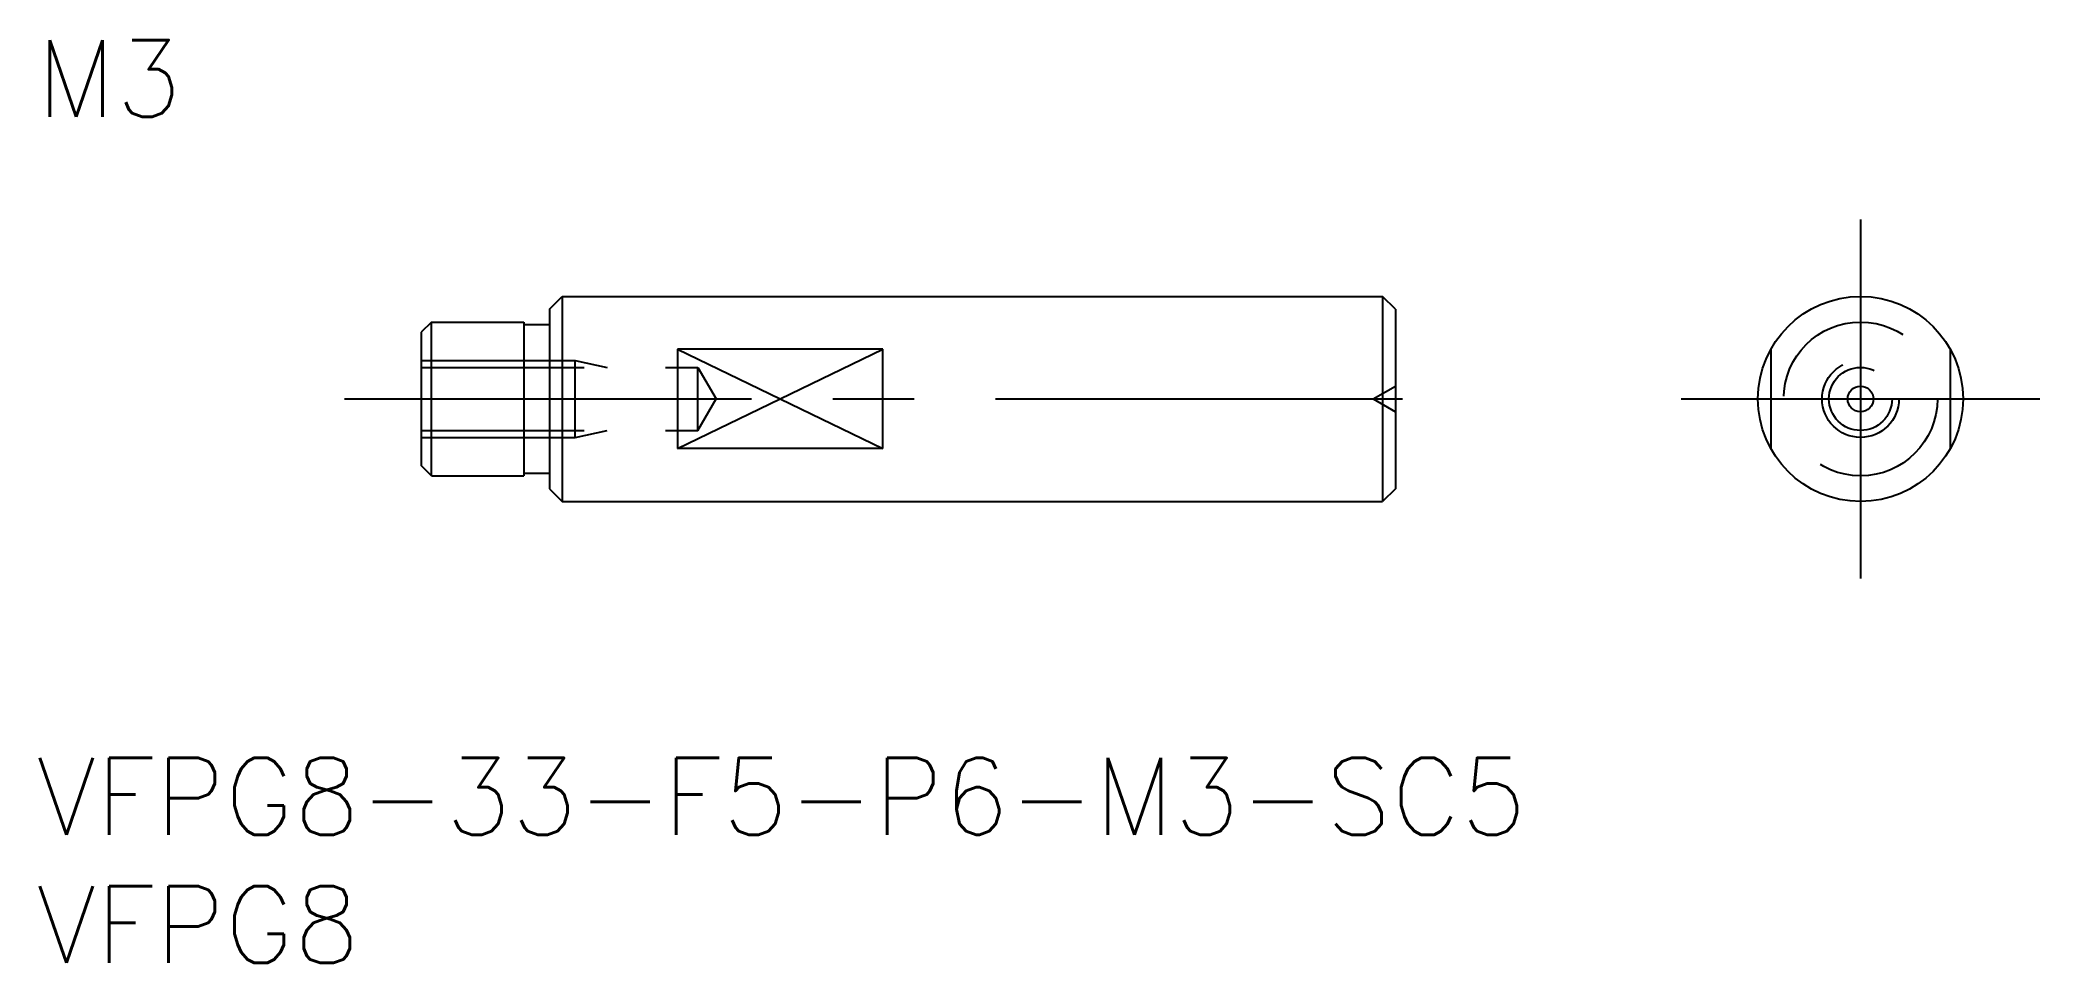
# Model space of a CAD drawing. Extents: x 0.1 to 78.1, y -8 to 28.
import ezdxf

# ---------------------------------------------------------------- set-up
doc = ezdxf.new("R2010")
doc.units = 0
doc.header["$LTSCALE"] = 0.5
doc.linetypes.add('CENTER', pattern=[50.8, 31.75, -6.35, 6.35, -6.35])
doc.linetypes.add('DASHED', pattern=[19.05, 12.7, -6.35])
for name, color, linetype in [('MSM_CENTER', 1, 'CENTER'), ('MSM_CONTINUOUS', 7, 'CONTINUOUS'), ('MSM_DASHED', 4, 'DASHED'), ('MSM_NARROW', 5, 'CONTINUOUS'), ('MSM_PART_NUMBER', 7, 'CONTINUOUS')]:
    doc.layers.add(name, color=color, linetype=linetype)
doc.styles.get("Standard").update_dxf_attribs({"font": 'txt.shx', "height": 3, "bigfont": 'bigfont.shx'})

# ---------------------------------------------------------------- blocks, each defined once
blk = doc.blocks.new('*U4')
at = {"layer": 'MSM_PART_NUMBER'}
blk.add_text('VFPG8-33-F5-P6-M3-SC5', height=3, dxfattribs=at).set_placement((0, -3))
blk = doc.blocks.new('*U5')
at = {"layer": 'MSM_PART_NUMBER'}
blk.add_text('VFPG8', height=3, dxfattribs=at).set_placement((0, -8))
blk = doc.blocks.new('*U6')
at = {"layer": 'MSM_PART_NUMBER'}
blk.add_text('M3', height=3, dxfattribs=at).set_placement((0, 25))

msp = doc.modelspace()

# ---------------------------------------------------------------- linework, layer by layer
at = {"layer": 'MSM_CENTER'}
for p, q in [((71.14, 21), (71.14, 7)), ((12, 14), (56, 14)), ((64.14, 14), (78.14, 14))]:
    msp.add_line(p, q, dxfattribs=at)
at = {"layer": 'MSM_CONTINUOUS'}
for p, q in [((20, 17.5), (20.5, 18)), ((20.5, 18), (52.5, 18)), ((20.5, 18), (20.5, 10)), ((52.5, 18), (52.5, 10)), ((53, 17.5), (52.5, 18)), ((20, 17.5), (20, 10.5)), ((53, 17.5), (53, 10.5)), ((15.4, 17), (15, 16.6)), ((15, 16.6), (15, 11.4)), ((15.4, 17), (19, 17)), ((15.4, 11), (15.4, 17)), ((19, 17), (19, 11)), ((19, 16.9), (20, 16.9)), ((25, 15.936), (25, 12.064)), ((33, 15.936), (25, 15.936)), ((33, 12.064), (33, 15.936)), ((33, 12.064), (25, 12.064)), ((15.4, 11), (15, 11.4)), ((15.4, 11), (19, 11)), ((19, 11.1), (20, 11.1)), ((20, 10.5), (20.5, 10)), ((53, 10.5), (52.5, 10)), ((20.5, 10), (52.5, 10))]:
    msp.add_line(p, q, dxfattribs=at)
for radius in [4, 0.5]:
    msp.add_circle((71.14, 14), radius, dxfattribs=at)
at = {"layer": 'MSM_DASHED'}
for p, q in [((67.64, 15.936), (67.64, 12.064)), ((74.64, 15.936), (74.64, 12.064)), ((15, 15.5), (21, 15.5)), ((15, 15.229), (25.79, 15.229)), ((21, 15.5), (22.25, 15.229)), ((21, 12.5), (21, 15.5)), ((25.79, 12.77), (25.79, 15.229)), ((25.79, 15.229), (26.5, 14)), ((52.134, 14), (53, 14.5)), ((25.79, 12.77), (26.5, 14)), ((52.134, 14), (53, 13.5)), ((15, 12.77), (25.79, 12.77)), ((15, 12.5), (21, 12.5)), ((21, 12.5), (22.25, 12.77))]:
    msp.add_line(p, q, dxfattribs=at)
for radius in [3, 1.5, 1.23]:
    msp.add_circle((71.14, 14), radius, dxfattribs=at)
at = {"layer": 'MSM_NARROW'}
for p, q in [((25, 12.064), (33, 15.936)), ((25, 15.936), (33, 12.064))]:
    msp.add_line(p, q, dxfattribs=at)

# ---------------------------------------------------------------- block references
at = {"layer": 'MSM_CONTINUOUS'}
for name in ['*U6', '*U4', '*U5']:
    msp.add_blockref(name, (0, 0), dxfattribs=at)

doc.saveas('drawing.dxf')
